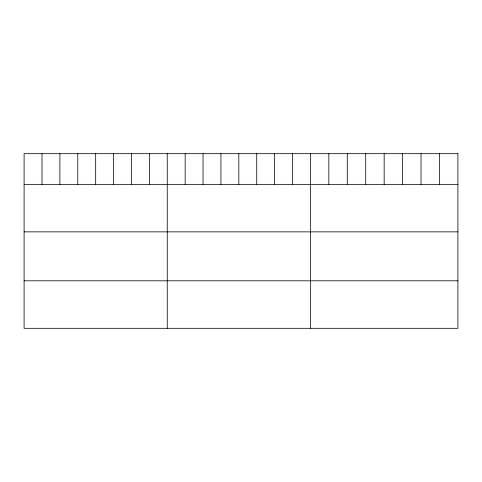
<?xml version="1.0" encoding="UTF-8"?>
<svg xmlns="http://www.w3.org/2000/svg" width="482" height="482" viewBox="0 0 482 482"><rect width="100%" height="100%" fill="white"/><g stroke="black" fill="none" stroke-linecap="round" stroke-linejoin="round"><path stroke-width="0.72" d="M24.1 184.353L457.9 184.353M24.1 231.86L457.9 231.86M24.1 280.807L457.9 280.807M439.464 153.686L439.464 184.353M421.027 153.686L421.027 184.353M402.591 153.686L402.591 184.353M384.154 153.686L384.154 184.353M365.718 153.686L365.718 184.353M347.281 153.686L347.281 184.353M328.844 153.686L328.844 184.353M310.408 153.686L310.408 328.314M292.514 153.686L292.514 184.353M274.62 153.686L274.62 184.353M256.725 153.686L256.725 184.353M238.831 153.686L238.831 184.353M220.937 153.686L220.937 184.353M203.043 153.686L203.043 184.353M185.148 153.686L185.148 184.353M167.254 153.686L167.254 328.314M149.36 153.686L149.36 184.353M131.465 153.686L131.465 184.353M113.571 153.686L113.571 184.353M95.677 153.686L95.677 184.353M77.783 153.686L77.783 184.353M59.889 153.686L59.889 184.353M41.994 153.686L41.994 184.353M457.9 153.686L24.1 153.686L24.1 328.314L457.9 328.314L457.9 153.686"/></g></svg>
